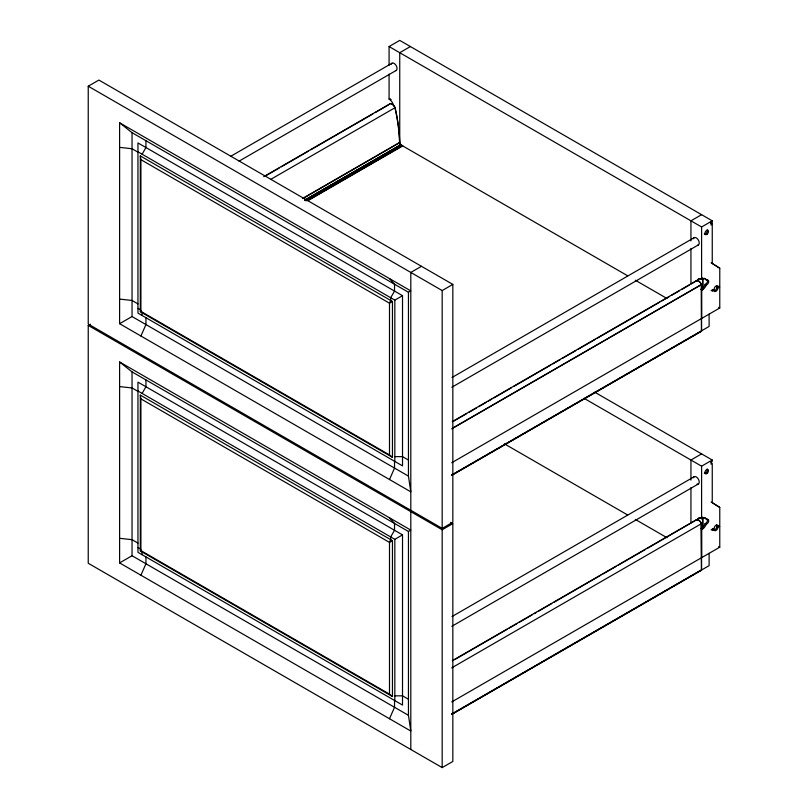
<?xml version="1.0" encoding="UTF-8"?>
<svg xmlns="http://www.w3.org/2000/svg" width="808" height="808" viewBox="0 0 808 808"><rect width="100%" height="100%" fill="white"/><g stroke="black" fill="none" stroke-linecap="round" stroke-linejoin="round"><path stroke-width="1.21" d="M707.333 279.881A2.656 1.535 -60 0 1 707.192 282.366A2.656 1.535 -60 0 1 705.212 284.285L705.131 284.396A6.646 3.838 -60 0 1 701.061 289.456L702.182 290.102A6.646 3.838 -60 0 0 706.253 285.042L706.333 284.931A2.656 1.535 -60 0 0 708.687 281.76A2.656 1.535 -60 0 0 706.818 280.386L705.131 278.972A6.646 3.838 -60 0 0 704.384 278.275M707.333 519.09A2.656 1.535 -60 0 1 707.192 521.574A2.656 1.535 -60 0 1 705.212 523.493L705.131 523.604A6.646 3.838 -60 0 1 701.061 528.664L702.182 529.311A6.646 3.838 -60 0 0 706.253 524.251L706.333 524.139A2.656 1.535 -60 0 0 708.687 520.968A2.656 1.535 -60 0 0 706.818 519.584L705.131 518.18A6.646 3.838 -60 0 0 704.384 517.484M706.253 524.251L705.162 523.493M140.915 336.007L145.945 324.564L145.945 317.726M140.915 575.215L145.945 563.762L145.945 556.934M389.496 479.528L394.526 468.084L394.526 461.247M389.496 718.736L394.526 707.283L394.526 700.455M142.097 154.217L145.945 147.551L145.945 140.713M142.097 393.415L145.945 386.749L145.945 379.922M389.345 104.434L389.648 104.111A4.565 2.636 60 0 1 391.022 103.788M696.072 281.022L691.395 283.891M696.072 520.069L647.753 548.127M88.234 86.214L98.889 80.063L452.834 284.406L452.834 522.241L442.178 528.392L88.234 324.048L88.234 86.214L442.178 290.557L452.834 284.406M389.082 65.317L389.082 46.551L399.738 40.4L712.252 220.826L712.252 222.119L711.07 222.806L711.07 225.058M410.393 46.551L399.738 52.702L399.738 144.198L627.685 275.811M230.532 156.419L392.001 63.196M239.077 161.146L396.183 70.448M393.627 105.747A6.646 3.838 60 0 0 389.082 99.101L389.678 98.828M263.701 176.71L389.163 104.272A4.818 2.788 60 0 1 392.122 104A4.818 2.788 60 0 1 395.082 107.686A149.288 86.193 60 0 1 399.657 140.935L399.718 142.622A1.677 0.97 60 0 0 400.899 144.672L402.677 145.905L307.757 200.707M266.064 175.609L279.154 168.054M281.336 166.791L308.606 151.046M310.787 149.783L372.983 113.888M375.164 112.625L388.254 105.06M270.549 179.487L395.082 107.686M302.434 198.586L399.536 142.531L399.485 140.844A148.945 85.991 60 0 0 394.92 107.676L394.607 106.979A4.565 2.636 60 0 0 391.567 103.929M303.535 198.142L399.718 142.622M304.656 200.182L400.889 144.874L305.979 199.677M304.889 200.101L400.899 144.672M450.662 522.362L452.834 523.614L452.834 761.449L442.178 767.6L88.234 563.257L88.234 325.412L90.365 324.19M305.909 200.899L401.919 145.46M307.757 200.495L402.677 145.692M119.604 323.705L132.037 316.534L132.037 132.684L119.604 122.776L119.604 323.705L410.807 491.83L408.444 476.114L408.444 292.264L410.807 290.9L119.604 122.776M140.319 311.747L140.915 311.403L140.915 159.681L140.319 155.924L392.456 301.495L392.456 457.318L140.319 311.747L140.319 155.924M421.463 266.297L410.807 272.447L410.807 510.282M392.456 301.495L389.496 303.202L389.496 454.924L392.456 457.318M137.956 151.823L394.829 300.121L402.515 295.688L402.515 465.863L137.956 313.11L137.956 142.935L402.515 295.688M701.596 214.675L690.941 220.826L690.941 240.915M119.604 562.913L132.037 555.732L132.037 371.892L119.604 361.984L119.604 562.913L410.807 731.038L408.444 715.312L408.444 531.472L410.807 530.109L119.604 361.984M140.319 550.955L140.915 550.612L140.915 398.889L140.319 395.122L392.456 540.693L392.456 696.526L140.319 550.955L140.319 395.122M389.082 46.551L701.596 226.977L712.252 220.826M451.995 377.508L694.203 237.663M451.813 387.274L698.385 244.915M452.298 421.655L695.597 281.184A4.818 2.788 60 0 1 698.556 280.911A4.818 2.788 60 0 1 701.516 284.598L701.596 331.118L451.753 475.367M453.551 421.2L466.65 413.646M468.832 412.383L476.468 407.979M478.649 406.717L486.285 402.303M488.466 401.051L491.739 399.162M493.92 397.9L511.373 387.82M513.565 386.557L550.652 365.145M552.834 363.883L560.469 359.469M562.651 358.217L575.75 350.652M577.932 349.399L595.385 339.32M597.567 338.057L659.752 302.152M661.934 300.889L669.58 296.486M671.761 295.223L679.397 290.819M681.578 289.557L689.214 285.143M697.062 280.931A6.646 3.838 60 0 1 701.596 279.528L702.182 279.255A6.646 3.838 -60 0 1 706.253 279.619L706.657 280.507M452.581 428.179L701.334 284.557L701.031 283.891A4.565 2.636 60 0 0 696.476 280.79M451.672 428.846L701.516 284.598M700.97 289.153L702.182 290.032L701.596 290.375L701.596 318.473M711.131 290.607L712.999 289.527L714.12 290.173A2.656 1.535 -60 0 0 715.999 291.264A2.656 1.535 -60 0 0 717.878 288.001L719.766 286.911L719.766 307.989L451.743 462.731M713.939 290.87A2.656 1.535 -60 0 0 716.757 287.355L718.645 286.264L719.766 286.911M716.504 285.527A2.656 1.535 -60 0 1 716.757 286.466L717.878 287.113L719.766 286.022L719.766 268.226L712.252 263.448L712.252 224.371L711.07 222.806M714.12 290.173L712.252 291.254L712.252 290.365L714.12 289.284A2.656 1.535 -60 0 1 715.999 286.022A2.656 1.535 -60 0 1 717.878 287.113M451.571 475.064L709.111 326.442L709.111 314.14M451.571 475.266L701.596 331.118M392.456 540.693L389.496 542.41L389.496 694.133L392.456 696.526M137.956 391.022L394.829 539.33L402.515 534.886L402.515 705.061L137.956 552.318L137.956 382.144L402.515 534.886M88.234 325.412L442.178 529.765L452.834 523.614M701.596 453.884L690.941 460.035L690.941 480.124M584.063 398.324L701.596 466.186L712.252 460.035L712.252 461.328L711.07 462.004L711.07 464.257M451.995 616.555L694.203 476.71M451.813 626.321L698.385 483.962M452.298 660.702L695.597 520.231A4.818 2.788 60 0 1 698.556 519.958A4.818 2.788 60 0 1 701.516 523.645L701.596 570.165L451.753 714.413M454.641 659.621L507.01 629.381M509.191 628.129L516.837 623.715M519.019 622.453L532.108 614.898M534.29 613.636L536.472 612.373M538.653 611.121L551.743 603.556M553.924 602.303L600.839 575.215M603.02 573.953L616.12 566.398M618.302 565.135L645.572 549.389M697.062 520.13A6.646 3.838 60 0 1 701.596 518.736L702.182 518.463A6.646 3.838 -60 0 1 706.253 518.827L706.657 519.706M451.672 667.893L701.516 523.645M700.97 528.351L702.182 529.24L701.596 529.583L701.596 557.682M711.131 529.816L712.999 528.735L714.12 529.381A2.656 1.535 -60 0 0 715.999 530.462A2.656 1.535 -60 0 0 717.878 527.21L719.766 526.119L719.766 547.188L451.743 701.93M713.939 530.068A2.656 1.535 -60 0 0 716.757 526.563L718.645 525.473L719.766 526.119M716.504 524.725A2.656 1.535 -60 0 1 716.757 525.665L717.878 526.321L719.766 525.23L719.766 507.424L712.252 502.657L712.252 463.58L711.07 462.004M714.12 529.381L712.252 530.462L712.252 529.563L714.12 528.482A2.656 1.535 -60 0 1 715.999 525.23A2.656 1.535 -60 0 1 717.878 526.321M451.571 714.11L701.415 569.862L701.031 522.938A4.565 2.636 60 0 0 696.476 519.837M451.571 714.312L709.111 565.64L709.111 553.339M394.829 456.631L402.515 456.631L408.444 460.055M394.829 695.84L402.515 695.84L408.444 699.253M119.604 147.379L132.037 148.743L137.956 152.167M119.604 299.101L132.037 300.465L137.956 303.889M119.604 386.588L132.037 387.951L137.956 391.365M119.604 538.31L132.037 539.673L137.956 543.087M710.434 222.271L711.818 223.109M710.697 222.463L712.03 223.382M710.808 222.594L712.171 223.735M719.766 268.226L711.131 262.792M716.757 287.355L717.878 288.001M390.799 99.475L390.123 99.091L390.89 99.647M705.162 284.285L706.283 284.931M718.645 307.343L719.766 307.989M635.32 280.214L666.943 298.475M594.708 392.173L712.252 460.035M132.037 132.684L408.444 292.264M140.915 159.681L389.496 303.202L390.678 300.465L390.678 297.738L394.526 291.072L394.526 284.234L389.496 278.598M719.766 507.424L711.131 502M716.757 526.563L717.878 527.21M718.645 546.541L719.766 547.188M504.445 443.855L627.685 515.009M635.32 519.423L666.943 537.684M137.956 308.333L140.319 309.696L142.097 312.767L142.097 315.504M140.915 311.403L389.496 454.924M132.037 316.534L408.444 476.114M132.037 371.892L408.444 531.472M140.915 398.889L389.496 542.41L390.678 539.673L390.678 536.936L394.526 530.27L394.526 523.443L389.496 517.807M137.956 547.531L140.319 548.905L142.097 551.975L142.097 554.712M140.915 550.612L389.496 694.133M132.037 555.732L408.444 715.312M710.979 222.907L711.121 223.503M701.334 284.557L701.415 331.017M702.778 278.215L702.778 288.133M702.778 517.423L702.778 527.341M702.718 277.922L702.718 289.466M702.718 517.13L702.718 528.442M701.596 226.977L701.596 279.528M701.596 466.186L701.596 518.736M690.941 248.399L690.941 283.507M690.941 487.608L690.941 522.715M442.178 290.557L442.178 528.392M442.178 529.765L442.178 767.6M410.807 511.656L410.807 749.491M394.829 300.121L394.829 461.419M394.829 539.33L394.829 700.627M389.082 74.073L389.082 99.101M693.436 238.754A4.181 2.414 60 0 1 698.092 239.623A4.181 2.414 60 0 1 697.769 245.107M707.111 229.866A2.515 1.454 -60 0 1 706.646 232.785A2.515 1.454 -60 0 1 704.313 233.956M713.252 290.466A2.656 1.535 -60 0 1 713.06 290.052M697.647 280.588A6.646 3.838 60 0 1 700.97 278.669M391.234 64.287A4.181 2.414 60 0 1 395.9 65.145A4.181 2.414 60 0 1 395.577 70.629M693.436 477.801A4.181 2.414 60 0 1 698.385 479.134A4.181 2.414 60 0 1 697.052 484.083M707.111 469.074A2.515 1.454 -60 0 1 706.646 471.993A2.515 1.454 -60 0 1 704.313 473.165M713.252 529.674A2.656 1.535 -60 0 1 713.06 529.26M697.647 519.797A6.646 3.838 60 0 1 700.97 517.878M707.151 234.148A2.515 1.454 -60 0 0 707.949 230.26A2.515 1.454 -60 0 0 704.97 232.886A2.515 1.454 -60 0 0 707.151 234.148M707.151 473.347A2.515 1.454 -60 0 0 707.949 469.458A2.515 1.454 -60 0 0 704.97 472.094A2.515 1.454 -60 0 0 707.151 473.347"/></g></svg>
